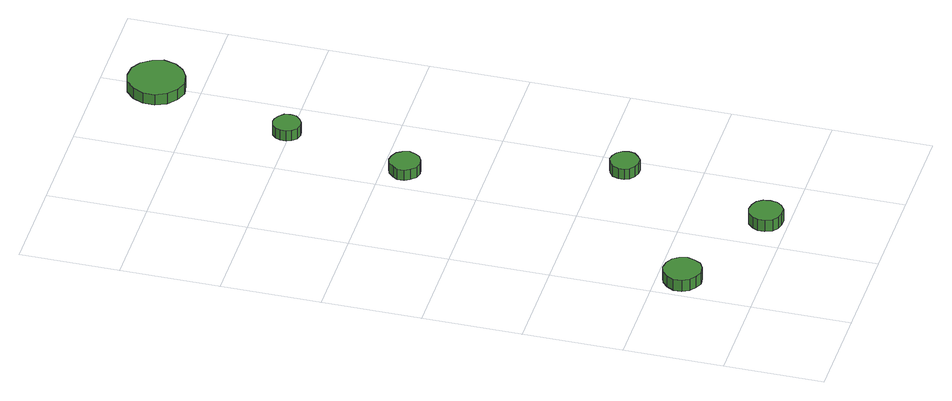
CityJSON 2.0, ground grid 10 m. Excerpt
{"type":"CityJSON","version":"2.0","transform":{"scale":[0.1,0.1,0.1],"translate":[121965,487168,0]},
"CityObjects":{
"tree1":{"type":"SolitaryVegetationObject","attributes":{"function":"something"},"geometry":[{"type":"MultiSurface","lod":"1","boundaries":[[[0,1,2,3,4,5,6,7,8,9,10,11,12,13,14]],[[15,16,17,18,19,20,21,22,23,24,25,26,27,28,29]],[[0,29,28,1]],[[1,28,27,2]],[[2,27,26,3]],[[3,26,25,4]],[[4,25,24,5]],[[5,24,23,6]],[[6,23,22,7]],[[7,22,21,8]],[[8,21,20,9]],[[9,20,19,10]],[[10,19,18,11]],[[11,18,17,12]],[[12,17,16,13]],[[13,16,15,14]],[[14,15,29,0]]]}]},
"tree2":{"type":"SolitaryVegetationObject","attributes":{"function":"something"},"geometry":[{"type":"MultiSurface","lod":"1","boundaries":[[[30,31,32,33,34,35,36,37,38,39,40,41,42,43,44]],[[45,46,47,48,49,50,51,52,53,54,55,56,57,58,59]],[[30,59,58,31]],[[31,58,57,32]],[[32,57,56,33]],[[33,56,55,34]],[[34,55,54,35]],[[35,54,53,36]],[[36,53,52,37]],[[37,52,51,38]],[[38,51,50,39]],[[39,50,49,40]],[[40,49,48,41]],[[41,48,47,42]],[[42,47,46,43]],[[43,46,45,44]],[[44,45,59,30]]]}]},
"tree3":{"type":"SolitaryVegetationObject","attributes":{"function":"something"},"geometry":[{"type":"MultiSurface","lod":"1","boundaries":[[[60,61,62,63,64,65,66,67,68,69,70,71,72,73,74]],[[75,76,77,78,79,80,81,82,83,84,85,86,87,88,89]],[[60,89,88,61]],[[61,88,87,62]],[[62,87,86,63]],[[63,86,85,64]],[[64,85,84,65]],[[65,84,83,66]],[[66,83,82,67]],[[67,82,81,68]],[[68,81,80,69]],[[69,80,79,70]],[[70,79,78,71]],[[71,78,77,72]],[[72,77,76,73]],[[73,76,75,74]],[[74,75,89,60]]]}]},
"tree4":{"type":"SolitaryVegetationObject","attributes":{"function":"something"},"geometry":[{"type":"MultiSurface","lod":"1","boundaries":[[[90,91,92,93,94,95,96,97,98,99,100,101,102,103,104]],[[105,106,107,108,109,110,111,112,113,114,115,116,117,118,119]],[[90,119,118,91]],[[91,118,117,92]],[[92,117,116,93]],[[93,116,115,94]],[[94,115,114,95]],[[95,114,113,96]],[[96,113,112,97]],[[97,112,111,98]],[[98,111,110,99]],[[99,110,109,100]],[[100,109,108,101]],[[101,108,107,102]],[[102,107,106,103]],[[103,106,105,104]],[[104,105,119,90]]]}]},
"tree5":{"type":"SolitaryVegetationObject","attributes":{"function":"something"},"geometry":[{"type":"MultiSurface","lod":"1","boundaries":[[[120,121,122,123,124,125,126,127,128,129,130,131,132,133,134]],[[135,136,137,138,139,140,141,142,143,144,145,146,147,148,149]],[[120,149,148,121]],[[121,148,147,122]],[[122,147,146,123]],[[123,146,145,124]],[[124,145,144,125]],[[125,144,143,126]],[[126,143,142,127]],[[127,142,141,128]],[[128,141,140,129]],[[129,140,139,130]],[[130,139,138,131]],[[131,138,137,132]],[[132,137,136,133]],[[133,136,135,134]],[[134,135,149,120]]]}]},
"tree6":{"type":"SolitaryVegetationObject","attributes":{"function":"something"},"geometry":[{"type":"MultiSurface","lod":"1","boundaries":[[[150,151,152,153,154,155,156,157,158,159,160,161,162,163,164]],[[165,166,167,168,169,170,171,172,173,174,175,176,177,178,179]],[[150,179,178,151]],[[151,178,177,152]],[[152,177,176,153]],[[153,176,175,154]],[[154,175,174,155]],[[155,174,173,156]],[[156,173,172,157]],[[157,172,171,158]],[[158,171,170,159]],[[159,170,169,160]],[[160,169,168,161]],[[161,168,167,162]],[[162,167,166,163]],[[163,166,165,164]],[[164,165,179,150]]]}]}
},
"vertices":[
[42,74,18],[40,82,18],[36,88,18],[29,92,18],[21,93,18],[14,91,18],[8,85,18],[4,78,18],[4,70,18],[8,63,18],[14,58,18],[21,55,18],[29,56,18],[36,60,18],[40,67,18],[40,67,5],[36,60,5],[29,56,5],[21,55,5],[14,58,5],[8,63,5],[4,70,5],[4,78,5],[8,85,5],[14,91,5],[21,93,5],[29,92,5],[36,88,5],[40,82,5],[42,74,5],
[151,21,19],[150,28,19],[146,34,19],[140,37,19],[133,38,19],[126,36,19],[121,31,19],[118,25,19],[118,18,19],[121,11,19],[126,7,19],[133,5,19],[140,5,19],[146,9,19],[150,14,19],[150,14,6],[146,9,6],[140,5,6],[133,5,6],[126,7,6],[121,11,6],[118,18,6],[118,25,6],[121,31,6],[126,36,6],[133,38,6],[140,37,6],[146,34,6],[150,28,6],[151,21,6],
[193,173,19],[192,179,19],[188,184,19],[183,187,19],[177,188,19],[171,186,19],[166,182,19],[164,176,19],[164,170,19],[166,165,19],[171,161,19],[177,159,19],[183,159,19],[188,163,19],[192,167,19],[192,167,7],[188,163,7],[183,159,7],[177,159,7],[171,161,7],[166,165,7],[164,170,7],[164,176,7],[166,182,7],[171,186,7],[177,188,7],[183,187,7],[188,184,7],[192,179,7],[193,173,7],
[145,378,14],[143,385,14],[140,390,14],[134,393,14],[128,394,14],[122,392,14],[117,387,14],[114,382,14],[114,375,14],[117,370,14],[122,365,14],[128,363,14],[134,364,14],[140,367,14],[143,372,14],[143,372,2],[140,367,2],[134,364,2],[128,363,2],[122,365,2],[117,370,2],[114,375,2],[114,382,2],[117,387,2],[122,392,2],[128,394,2],[134,393,2],[140,390,2],[143,385,2],[145,378,2],
[174,504,14],[173,510,14],[169,514,14],[164,517,14],[159,518,14],[153,516,14],[149,512,14],[147,507,14],[147,501,14],[149,496,14],[153,492,14],[159,490,14],[164,491,14],[169,494,14],[173,498,14],[173,498,2],[169,494,2],[164,491,2],[159,490,2],[153,492,2],[149,496,2],[147,501,2],[147,507,2],[149,512,2],[153,516,2],[159,518,2],[164,517,2],[169,514,2],[173,510,2],[174,504,2],
[220,642,20],[217,653,20],[210,663,20],[200,669,20],[188,670,20],[177,667,20],[168,659,20],[163,648,20],[163,636,20],[168,625,20],[177,617,20],[188,613,20],[200,615,20],[210,621,20],[217,630,20],[217,630,8],[210,621,8],[200,615,8],[188,613,8],[177,617,8],[168,625,8],[163,636,8],[163,648,8],[168,659,8],[177,667,8],[188,670,8],[200,669,8],[210,663,8],[217,653,8],[220,642,8]
]}
